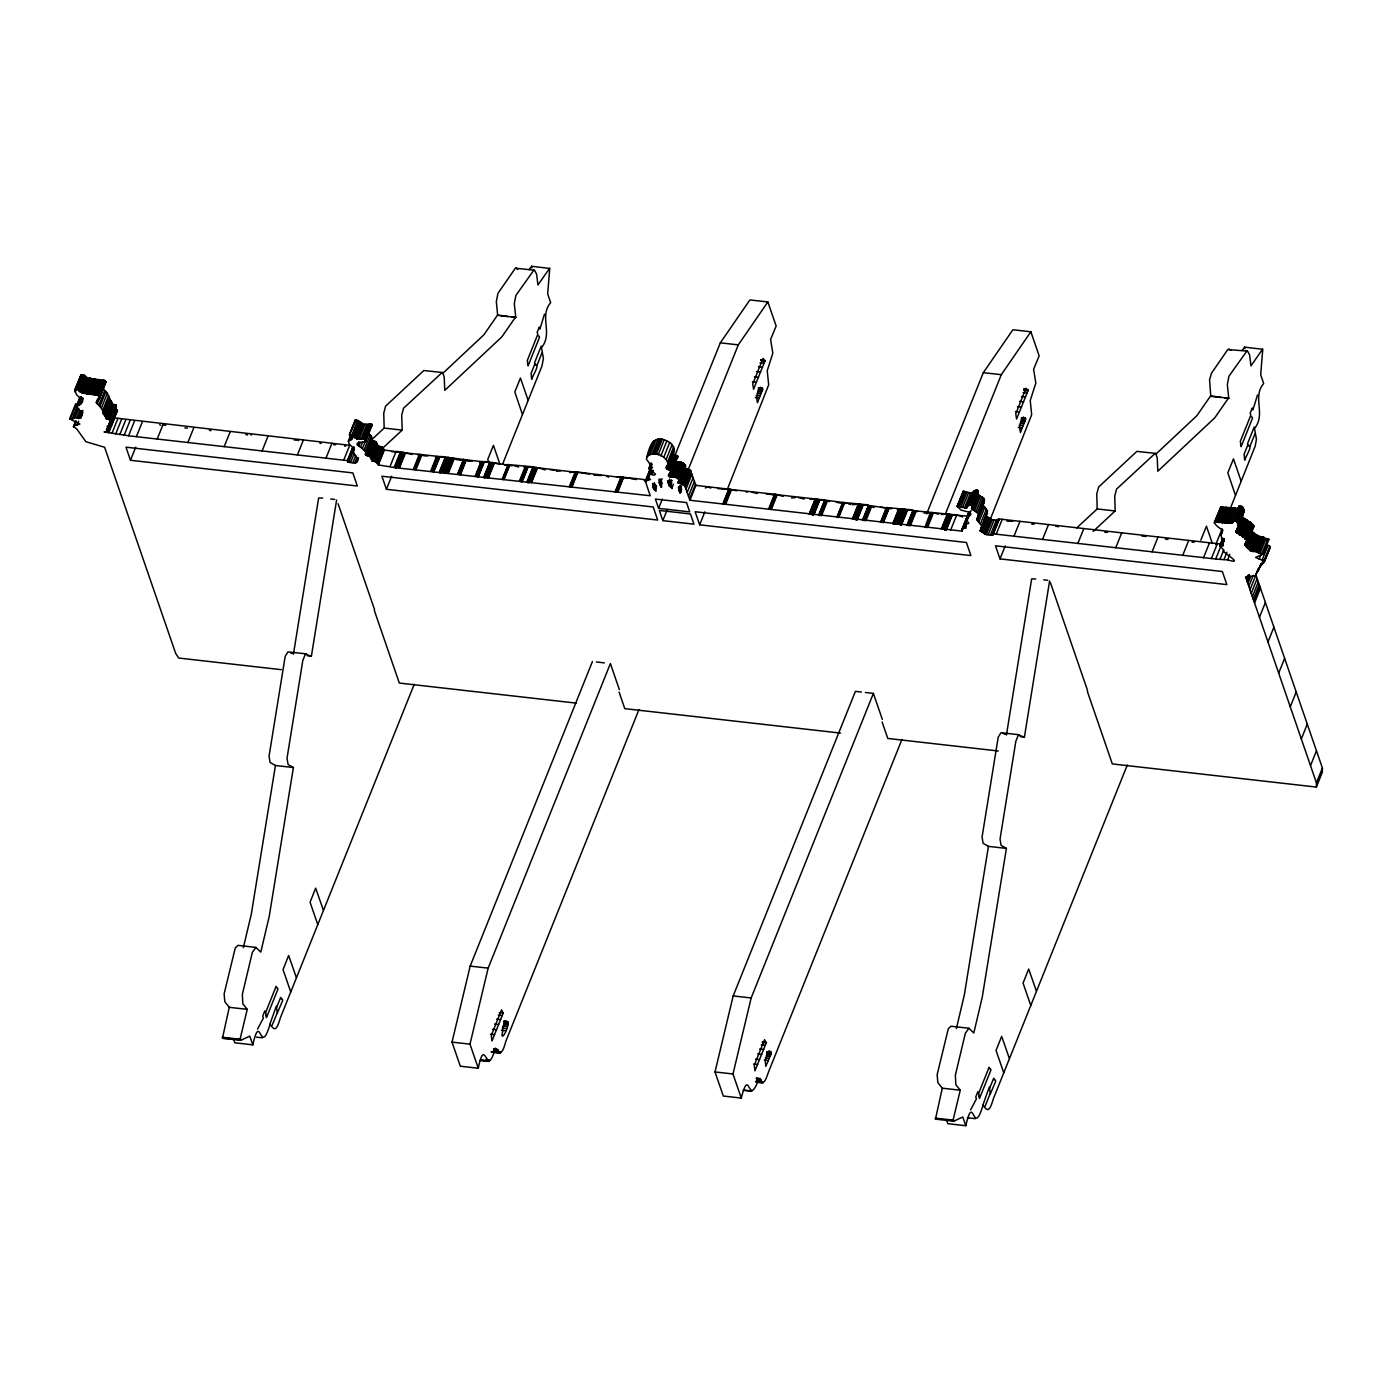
<?xml version="1.0" encoding="UTF-8"?>
<svg xmlns="http://www.w3.org/2000/svg" width="1392" height="1392" viewBox="0 0 1392 1392"><rect width="100%" height="100%" fill="white"/><g stroke="black" fill="none" stroke-linecap="round" stroke-linejoin="round"><path stroke-width="1.5" d="M762.52 389.395L762.259 387.776L760.85 388.472L760.415 387.202L756.448 397.138L757.439 402.723L762.52 389.395L758.536 388.942M1025.521 419.218L1025.26 417.6L1023.851 418.296L1023.416 417.026L1019.449 426.979L1020.44 432.547L1025.521 419.218L1021.537 418.766M1087.309 691.267L1112.33 763.93L1316.38 787.072L1316.432 782.896L1245.562 576.81L1255.253 575.992L1261.256 563.76M1249.964 589.86L1255.932 575L1322.4 768.036L1322.348 772.195L1316.38 787.072M1250.695 530.456C1255.775 536.059 1262.283 537.068 1268.965 539.33L1262.996 554.19C1258.681 552.276 1240.081 549.04 1247.458 542.428L1247.58 539.939L1245.318 539.435L1251.286 523.81L1250.451 522.087L1248.311 522.104L1246.988 520.034L1242.29 517.702L1244.152 510.342L1241.977 506.462L1239.054 506.096L1232.39 523.114C1224.595 524.227 1203.645 516.884 1222.385 530.126L1221.01 535.189L1223.255 545.803L1219.67 545.542L1223.725 550.136L1219.949 559.358L1215.721 559.01L992.496 533.762L993.035 535.311L985.519 534.458L980.177 530.822L987.502 510.916L982.804 504.913L984.37 498.98L978.106 494.491L977.95 490.732L976.575 490.001L973.756 491.289L972.73 493.342L963.125 491.428L957.157 506.288L961.054 510.081L969.598 512.36L971.007 514.344L966.257 519.251L968.797 523.375L965.282 524.227L966.048 528.16L962.359 528.403L962.185 531.118L689.927 500.25L684.742 485.564L678.043 482.746L679.592 478.674M678.008 482.606C684.794 473.715 659.738 480.466 671.675 471.575C670.944 469.539 662.227 468.895 668.056 465.102C677.539 451.252 676.216 442.813 661.009 438.793C650.569 438.358 648.463 451.165 646.375 459.064L652.535 467.712L648.846 468.565L655.493 474.167L654.257 475.159L648.533 474.15L647.315 477.178L650.499 479.492L645.331 481.11L650.221 495.743L395.485 467.712L378.311 464.911L376.188 461.918L372.029 460.804L370.046 456.715L365.626 454.975L365.87 452.278C359.797 444.483 349.566 443.63 365.644 441.56L371.942 424.386L362.912 424.177L355.465 419.636L349.496 434.513L351.95 439.002L348.348 441.107L349.27 444.048L354.351 449.181L353.203 452.574C359.119 460.213 360.685 464.719 347.965 462.144L347.443 460.613L352.663 447.598M80.249 417.896C82.111 420.506 78.491 411.597 83.033 410.553M674.894 461.465C678.13 461.465 688.1 463.136 684.238 467.26M233.63 1039.319L234.83 1042.799L252.787 1044.853L249.794 1036.118L240.764 1040.363L222.442 1038.275L229.262 1007.321L224.843 1001.77L224.129 993.818L235.283 947.917L237.98 945.359L255.937 947.395L260.774 952.128L269.23 916.423L293.399 767.531L288.057 764.486L287.03 758.205L302.847 660.33L305.353 654.188L311.39 656.224L336.603 500.059M240.764 1040.363L240.294 1038.241L247.237 1009.357L242.817 1003.806L242.347 994.323L252.352 952.319L255.937 947.395M946.63 1120.177L947.83 1123.675L965.804 1125.71L962.794 1116.993L953.764 1121.221L935.459 1119.133L942.28 1088.179L937.86 1082.628L937.147 1074.676L948.3 1028.775L950.98 1026.217L968.954 1028.253L973.791 1033.003L982.23 997.298L1006.416 848.407L1001.057 845.344L1000.048 839.08L1015.847 741.205L1018.352 735.063L1024.408 737.081L1049.603 580.916M953.764 1121.221L953.311 1119.098L960.254 1090.214L955.834 1084.681L955.364 1075.181L965.369 1033.177L968.954 1028.253M531.953 267.995L531.605 266.29L529.099 269.648M987.502 510.916L980.177 530.822M1244.97 348.853L1244.622 347.147L1242.116 350.523M1245.318 539.435C1243.804 535.154 1239.037 535.346 1235.992 531.866L1244.152 510.342M652.517 442.204L647.123 457.202M349.444 435L355.465 419.636M1232.39 523.114L1239.054 506.096M347.443 460.613L128.569 435.783L104.069 431.92L108.037 431.12L106.349 429.432L107.81 428.458L107.149 426.178L111.569 425.152L109.15 423.725L116.406 406.29L116.215 404.863L112.526 404.289L107.341 393.344L102.225 387.55M81.815 399.521L79.588 405.089L79.205 403.506L81.223 403.645L82.807 401.087L76.473 394.545L74.785 390.195L81.188 374.831L84.077 375.109L87.766 378.137L104.922 380.712L105.862 381.721L99.476 398.547L96.257 402.41L101.372 408.204L106.558 419.149L110.264 419.723L110.003 422.837M103.965 385.01L105.862 381.721M668.056 465.102C668.021 456.211 653.074 449.616 646.567 457.081M306.518 653.892L287.953 651.891L285.203 656.293L269.056 756.169L270.083 762.451L275.442 765.496L251.256 914.387L243.339 947.726M293.434 654.188L318.629 498.023L322.7 498.058M1006.433 735.046L1031.646 578.881L1035.718 578.933M1019.518 734.75L1000.97 732.749L998.221 737.151L982.073 837.044L983.1 843.308L988.442 846.371L964.273 995.263L956.356 1028.601M368.41 433.573L371.386 436.235L371.594 440.116L375.997 441.856L377.998 445.927L372.029 460.804M705.379 488.018L707.432 487.061L711.034 487.983M981.534 525.793L976.853 519.773L978.402 513.839L971.599 508.567L977.95 490.732M638.963 709.572L505.87 1041.216C501.833 1056.284 500.163 1052.474 495.291 1048.124C486.33 1081.149 485.39 1033.316 478.274 1068.256L460.317 1066.202L452.017 1042.121L470.183 966.1L592.418 661.531M478.274 1068.256L469.991 1044.157L488.157 968.136L610.392 663.566L619.336 689.562M901.964 739.396L768.871 1071.04C765.2 1081.132 764.121 1085.847 758.901 1078.73C747.626 1109.981 750.062 1064.167 741.275 1098.079L723.318 1096.043L715.018 1071.944L733.184 995.924L855.419 691.354L861.404 692.033M741.275 1098.079L732.992 1073.98L751.158 997.96L873.393 693.39L865.406 692.485M1232.947 521.6C1237.592 518.537 1240.028 528.02 1236.061 530.891M1221.01 535.189L1222.872 529.987M764.904 361.05L763.025 358.388L752.741 384.018L753.594 389.203L764.904 361.05L760.902 360.598M1027.905 390.874L1026.026 388.229L1015.742 413.842L1016.595 419.027L1027.905 390.874L1023.903 390.421M78.317 403.958L75.568 403.976L69.6 418.853C73.793 419.427 74.176 416.051 78.822 418.505L81.467 416.417L81.536 414.259C85.382 412.711 73.915 407.821 77.169 405.316L77.691 404.289L79.588 405.089M541.749 347.269C553.146 333.088 538.861 316.436 550.675 302.638L547.665 293.921L549.736 268.447L531.605 266.29M1254.766 428.127C1266.111 413.946 1251.913 397.294 1263.675 383.513L1260.682 374.779L1262.753 349.305L1244.622 347.147M1258.264 571.19L1260.943 563.83M479.718 462.753L481.006 461.587L484.868 461.692A5.203 2.941 21.9 0 1 485.843 461.587A5.324 3.01 21.9 0 1 487.983 461.848L500.389 464.162M507.61 1021.763C504.252 1020.562 502.303 1027.54 502.582 1031.959C498.962 1046.801 515.579 1017.308 503.608 1021.31M771.133 1053.744L765.809 1066.359L765.148 1060.513L769.063 1050.751L770.872 1051.847L771.133 1053.744L767.079 1053.466M980.734 529.569L987.363 512.952M252.787 1044.853C260.93 1009.687 259.73 1058.459 270.013 1024.338C274.85 1031.141 276.573 1030.724 280.384 1017.813L414.277 684.168M503.225 1013.063L501.555 1009.879L491.272 1035.491L491.968 1040.99L503.225 1013.063L499.223 1012.61M766.226 1042.886L764.556 1039.702L754.273 1065.315L754.969 1070.813L766.226 1042.886L762.224 1042.434M965.804 1125.71C973.895 1090.475 972.764 1139.387 983.03 1105.196C987.85 1112.017 989.59 1111.582 993.383 1098.671L1127.294 765.026M74.785 390.195L81.188 374.831M74.837 391.048L80.753 375.335M75.133 392.161L82.267 374.674M75.22 389.69L77.308 389.603L83.276 374.744M99.893 396.581C93.769 392.492 83.52 396.024 78.109 389.969L84.077 375.109M78.735 390.7L84.703 375.84M79.448 391.622L85.417 376.745M80.423 392.474L86.391 377.615M70.54 418.696L76.508 403.819M76.055 407.073L79.918 397.346M81.797 393.014L87.766 378.137M76.195 407.682L80.249 397.138M76.943 406.621L80.684 396.842M72.349 418.835L77.569 405.82M78.161 404.272L81.136 396.842M76.734 408.569L79.831 400.652M73.324 417.826L77.047 408.535M78.544 404.446L81.519 397.016M83.207 393.014L89.175 378.154M73.724 417.461L77.447 408.169M79.013 404.028L81.763 397.607M73.567 418.818L77.273 409.091M79.153 404.811L81.432 399.017M80.023 403.106L81.519 399.382M84.146 392.822L90.097 377.963M84.425 392.875L90.393 377.998M80.579 403.28L82.754 398.373M75.098 417.513L78.839 408.221M80.962 403.471L83.033 398.199M81.223 403.645L82.633 399.556M85.382 393.327L91.35 378.467M76.769 417.878L79.762 410.431M281.341 669.674L178.75 658.051L175.723 653.527L104.609 447.267L85.904 441.716L76.682 428.858L73.428 426.631L75.864 420.628M86.635 393.832L92.603 378.972M73.428 426.631L76.16 421.619M74.089 427.153L75.568 423.446M87.626 393.988L93.595 379.129M78.109 418.366L81.084 410.918M88.618 393.953L94.586 379.094M78.822 418.505L81.797 411.058M80.144 416.66L82.372 411.092M89.314 393.884L95.474 379.042M74.681 425.343L77.152 424.925L78.648 421.219M80.962 416.452L82.459 412.745M81.467 416.417L82.807 412.38M90.149 394.232L96.118 379.355M91.019 394.545L96.988 379.685M91.75 394.58L97.701 379.72M92.446 394.493L98.414 379.616M92.951 394.388L98.919 379.529M93.125 394.423L99.093 379.564M93.769 394.771L99.737 379.912M94.76 395.137L100.729 380.277M95.77 395.206L101.738 380.329M96.814 395.032L102.782 380.155M97.684 394.876L103.652 380.016M98.223 395.015L104.191 380.155M96.257 402.41L97.753 398.686M98.954 395.572L104.922 380.712M97.997 399.887L103.217 386.872M99.632 396.181L105.601 381.321M97.231 403.958L105.74 382.661M98.78 405.455L104.748 390.578M99.911 406.516L105.879 391.657M101.372 408.204L107.341 393.344M102.695 410.466L108.663 395.606M103.043 412.432L109.011 397.555M103.182 413.424L109.15 398.564M103.339 414.137L109.307 399.26M103.408 414.311L109.376 399.434M103.739 414.555L109.707 399.678M104.226 415.007L110.177 400.13M104.574 415.564L110.525 400.705M104.731 415.895L110.681 401.018L104.8 416.017M105.166 416.278L111.134 401.401M105.67 416.73L111.638 401.853M106.001 417.235L111.952 402.358M106.244 417.965L112.213 403.106M106.453 418.731L112.421 403.854M106.558 419.149L112.526 404.289M107.027 419.34L112.996 404.463M107.776 419.41L113.744 404.55M108.454 419.41L114.422 404.55M109.289 419.514L115.24 404.654M110.02 419.653L115.988 404.794M110.264 419.723L116.215 404.863M106.923 429.31L108.419 425.604M109.15 423.725L116.319 405.385M107.236 429.154L108.715 425.447M109.342 423.881L116.406 406.29M106.262 432.32L109.237 424.438M107.236 430.267L109.463 424.682M109.759 424.142L116.284 407.177M107.602 431.172L109.968 425.117M110.316 424.386L115.727 409.283M107.967 431.189L110.194 425.36M111.691 421.898L115.379 412.345M110.49 425.378L116.284 409.526M110.925 425.447L117.537 410.292L111.412 425.273M111.203 425.343L116.893 409.84M108.767 432.773L114.718 417.913L349.67 445.318L343.702 460.178M111.969 433.33L117.92 418.453M115.71 433.939L121.678 419.079M119.834 434.582L125.802 419.723M124.166 435.209L130.135 420.349M128.569 435.783L134.537 420.906M136.399 436.67L142.367 421.811M130.465 460.265L125.976 447.18L352.837 472.915L357.326 485.999L130.465 460.265L135.703 447.267M157.226 439.037L163.177 424.16M187.868 442.517L193.836 427.64M224.199 446.623L230.167 431.764M262.096 450.921L268.064 436.061M297.401 454.923L303.369 440.063M325.972 458.177L331.94 443.3M349.496 434.513L356.369 419.671M348.348 441.107L350.575 435.539M349.166 440.551L351.497 434.913M365.644 441.56C366.218 435.731 354.421 441.856 351.811 435.035L357.779 420.175M350.575 440.168L352.054 436.444M351.48 439.646L352.959 435.94M353.168 435.766L359.136 420.906M354.368 436.583L360.337 421.724M355.343 437.349L361.311 422.489M356.004 437.906L361.972 423.046M356.387 438.289L362.355 423.429M347.548 460.909L352.768 447.893M347.722 461.431L352.855 448.137M356.839 438.845L362.633 423.742M347.896 461.918L353.777 446.832M356.944 439.037L362.912 424.177M347.965 462.144L353.933 447.284M357.553 439.072L363.521 424.212M348.748 462.231L353.968 449.233M359.049 439.141L365.017 424.264M350.61 462.44L354.351 453.148M357.466 445.405L358.945 441.682M360.876 439.176L366.844 424.316M358.771 446.223L360.25 442.499M352.837 462.701L355.813 455.271M362.477 439.176L368.445 424.299M363.347 439.037L369.315 424.177M360.528 447.25L362.773 441.664M363.782 438.898L369.75 424.038M354.699 462.91L356.944 457.342M364.391 438.863L370.359 423.986M355.482 462.997L356.978 459.29M365.052 438.915L371.02 424.038M355.691 462.753L357.187 459.047M356.23 462.179L357.727 458.473M364.46 442.43L371.577 424.177M357.013 461.518L358.51 457.794M365.974 439.246L371.942 424.386M362.442 448.433L372.134 424.873M364.182 449.738L370.133 434.861M365.417 451.095L371.386 436.235M365.209 454.384L371.838 437.419M365.626 454.975L371.594 440.116M366.531 455.48L372.499 440.62M367.505 455.776L373.474 440.916M368.462 456.002L374.431 441.142M369.35 456.28L375.301 441.403M370.046 456.715L375.997 441.856M370.603 457.498L376.571 442.621M371.125 458.49L377.093 443.63M371.56 459.534L377.528 444.657M371.873 460.369L377.841 445.51M372.43 460.978L378.398 446.101L382.156 447.058L384.279 450.034L378.311 464.911M373.334 461.187L379.303 446.327M374.431 461.431L380.399 446.571M375.475 461.674L381.443 446.815M376.188 461.918L382.156 447.058M376.693 462.388L382.661 447.528M377.249 463.153L383.218 448.276M377.771 463.971L383.74 449.111M378.172 464.632L384.14 449.773M390.038 466.477L396.007 451.617A5.203 2.941 21.9 0 1 396.981 451.495A5.324 3.01 21.9 0 1 399.121 451.774L412.171 454.453M394.336 467.068L400.304 452.191L403.071 452.504L397.12 467.381M394.789 467.277L400.757 452.417M386.419 489.288L381.913 476.221L653.179 506.984L657.685 520.051L386.419 489.288L391.639 476.29M395.119 467.486L401.087 452.609M395.485 467.712L401.453 452.852M395.624 467.695L401.801 452.783M396.094 467.59L402.062 452.713M396.424 467.521L402.392 452.644M396.772 467.434L402.74 452.574M397.433 467.329L403.402 452.452M397.729 467.294L403.697 452.435M398.042 467.312L403.993 452.452M404.324 452.504L398.356 467.381L404.672 452.609M399.104 467.59L405.072 452.731M399.539 467.729L405.507 452.87L440.429 456.646A5.203 2.941 21.9 0 1 441.421 456.541A5.324 3.01 21.9 0 1 443.543 456.82L463.501 459.499L457.533 474.359M413.302 469.313L419.27 454.436L417.478 454.697M414.19 469.365L420.158 454.505M414.746 469.4L420.715 454.54M415.007 469.469L420.958 454.61M415.964 469.713L421.933 454.836L423.325 455.706M430.598 471.401L436.566 456.541L435.435 457.307M431.242 471.383L437.21 456.506M431.92 471.436L437.888 456.559M432.581 471.523L438.55 456.663M433.138 471.644L439.106 456.767M433.556 471.731L439.524 456.872M433.765 471.766L439.872 456.837L446.815 457.69L440.864 472.549M439.211 472.323L445.179 457.463M439.559 472.514L445.527 457.655M439.924 472.758L446.032 457.881M440.255 472.688L446.223 457.829M440.533 472.619L446.501 457.759M441.194 472.48L447.163 457.62M441.542 472.41L447.511 457.55M441.873 472.358L447.841 457.498M442.169 472.34L448.137 457.481M442.465 472.358L448.433 457.498M442.795 472.41L448.763 457.55M443.143 472.514L449.111 457.637M443.543 472.636L449.494 457.759M443.804 472.723L449.773 457.864M443.978 472.775L449.947 457.916M444.483 472.949L450.451 458.09M445.04 473.141L451.008 458.281M445.562 473.28L451.53 458.403M445.962 473.315L451.93 458.455M446.31 473.297L452.278 458.438M446.658 473.28L452.626 458.403M447.076 473.263L453.026 458.386M447.598 473.297L453.566 458.438M448.294 473.419L454.262 458.56L457.133 459.899M457.742 474.341L463.693 459.482L481.006 461.587L475.037 476.447M459.186 474.446L465.154 459.586M460.056 474.655L466.024 459.795M460.404 474.742L466.372 459.882L468.147 461.291L472.375 460.978M475.681 476.412L481.649 461.552M476.36 476.464L482.328 461.605M477.004 476.569L482.972 461.709M477.578 476.673L483.546 461.813M477.978 476.777L483.946 461.9M478.343 476.743L484.294 461.866L491.254 462.736L485.286 477.595M257.555 1029.071L263.401 1018.039L262.74 1016.125L264.828 1010.923L265.437 1012.663M544.463 314.192L539.922 329.051L539.261 327.12L537.173 332.34L537.782 334.08M483.65 477.352L489.619 462.492M483.998 477.56L489.967 462.683M484.346 477.804L490.454 462.91M484.694 477.734L490.941 462.805M485.634 477.526L491.602 462.649M485.982 477.456L491.95 462.596M486.295 477.404L492.263 462.544M486.591 477.386L492.559 462.509M486.904 477.404L492.872 462.527M487.217 477.456L493.186 462.596M487.583 477.543L493.551 462.683M493.934 462.805L487.966 477.665L494.125 462.857M488.418 477.821L494.369 462.944L512.186 465.781M276.66 1007.286L280.662 997.438L281.167 998.847A10.805 3.915 -83.5 0 1 281.619 998.534L282.593 999.7A6.247 2.262 -83.5 0 1 282.646 1000.517L277.321 1013.132L276.329 1006.138L270.013 1023.868M534.928 363.799L531.013 373.561L531.448 375.214A10.805 3.915 -83.5 0 0 531.292 376.414L531.657 379.111A6.247 2.262 -83.5 0 0 531.953 379.32C531.761 376.64 540.496 364.391 535.363 365.069L534.528 362.79L541.21 346.138L543.419 358.353L542.01 365.852L502.738 463.78M272.101 1025.382L277.165 1013.115M537.086 365.122L541.975 352.924M502.164 479.387L508.132 464.528L504.67 464.98M502.529 479.405L508.498 464.545M503.608 479.492L509.576 464.615M504.026 479.579L509.977 464.719L529.482 466.529A5.324 3.01 21.9 0 1 531.605 466.807L539.591 468.391M519.303 481.371L525.271 466.494L523.74 466.929M519.982 481.423L525.95 466.546M520.643 481.51L526.611 466.651M521.2 481.632L527.168 466.755M521.6 481.719L527.568 466.859M521.826 481.754L527.933 466.825M522.191 481.597L528.16 466.738L535.572 467.538L529.604 482.398M526.837 482.084L532.805 467.225M527.272 482.311L533.24 467.434M527.62 482.502L533.588 467.642M527.968 482.746L534.284 467.816M528.316 482.676L534.563 467.747M528.908 482.537L534.876 467.677M529.256 482.467L535.224 467.608M529.934 482.345L535.885 467.486M530.23 482.328L536.181 467.468M530.526 482.345L536.494 467.486M530.857 482.398L536.807 467.538M531.205 482.485L537.173 467.625M531.587 482.606L537.556 467.747L579.594 472.706M569.328 486.695L575.296 471.818L569.85 472.549M569.867 486.643L576.097 471.784M570.511 486.661L576.479 471.801M571.259 486.765L577.228 471.888M571.503 486.817L577.471 471.94M572.008 486.922L577.958 472.062L625.652 478.082M615.038 491.881L621.006 477.004L617.335 476.951M615.577 491.828L621.545 476.969M616.221 491.846L622.189 476.986M616.987 491.95L622.937 477.073M617.422 492.037L623.39 477.178M617.717 492.107L623.686 477.247L646.027 479.735M647.941 455.671L653.909 440.794M649.96 454.732L655.928 439.855M652.03 454.157L657.998 439.298M653.596 453.862L659.564 438.985M654.24 453.705L660.208 438.845M654.571 453.601L660.539 438.724M648.846 468.565L651.056 462.77M654.832 453.531L660.678 438.567M649.177 468.773L650.725 464.336M655.04 453.653L661.009 438.793M649.577 467.956L651.073 464.249M655.458 453.844L661.426 438.985M649.42 469.052L651.56 464.145M645.331 481.11L652.135 464.058M656.276 454.157L662.244 439.298M645.401 481.719L650.882 467.782M645.54 482.137L650.76 469.139M646.793 479.909L650.586 470.148M648.08 477.943L651.056 470.513M647.889 479.753L649.368 476.029M650.012 473.976L651.508 470.252M658.19 454.853L664.141 439.994M650.951 474.063L652.448 470.357M651.908 474.254L653.405 470.548M660.835 455.967L666.803 441.09M663.688 457.446L669.656 442.586M652.9 486.695L654.327 482.833M653.005 487.043L654.501 483.32M653.179 487.513L654.658 483.79M653.353 488.035L654.849 484.312M653.527 488.557L655.023 484.851M653.683 489.01L655.18 485.303M653.84 489.462C649.49 470.914 658.607 503.608 655.301 485.617M666.194 459.308L672.162 444.431M654.814 489.775L656.05 485.947M655.093 489.897L656.589 486.191M659.269 482.902C657.598 469.156 665.411 497.605 659.269 482.902L660.765 479.179M667.812 461.483L673.78 446.623M659.773 484.294L662 478.726M666.281 467.834L672.632 451.774C669.9 456.002 682.602 454.453 675.955 459.604M666.507 468.478L674.25 448.746M666.681 469.017L672.649 454.157M660.26 485.686L661.757 481.963M666.82 469.33L673.015 454.505M667.307 469.417L673.276 454.558M660.695 486.869L662.174 483.163M667.69 469.504L673.658 454.627M668.317 469.643L674.285 454.784M669.1 469.87L720.325 342.832L749.888 299.924L767.862 301.96L776.162 326.041L770.594 339.474L772.821 353.255L767.236 370.672L768.68 384.871L727.424 489.166M669.917 470.113L675.886 455.254M670.648 470.357L676.616 455.48M668.578 476.099L670.822 470.531M668.926 476.325L677.138 455.671M669.987 474.481L677.399 455.793M669.326 476.516L677.626 455.95M669.622 476.638L677.8 456.089M670.057 476.83L676.025 461.97M668.177 482.763L669.674 479.039M670.579 477.004L676.547 462.144M658.607 508.358L655.406 499.049L686.534 502.582L689.736 511.891L658.607 508.358L662.331 499.067M668.508 483.703L670.004 479.979M671.083 477.056L677.051 462.196M671.518 476.934L677.486 462.074M668.821 484.59L670.3 480.866M671.988 476.725L677.956 461.848M669.065 485.321L670.561 481.597M669.221 485.773L667.516 480.797L669.97 481.528L672.249 488.609L669.221 485.773L671.466 480.188M672.719 476.621L678.687 461.761M669.378 485.947L671.623 480.379M669.604 486.104L671.849 480.518M669.917 486.313L671.414 482.589M673.606 476.638L679.574 461.761M670.265 486.556L671.762 482.833M674.563 476.76L680.531 461.9M675.503 476.986L681.471 462.127M671.884 488L673.363 484.277M676.303 477.299L682.271 462.44M676.895 477.7L682.863 462.823M677.347 478.135L683.315 463.275M677.747 478.604L683.716 463.745M678.148 479.074L684.116 464.215M678.635 479.544L684.603 464.684M681.071 474.95L683.315 469.382M662.836 520.643L659.321 510.429L690.449 513.961L693.964 524.175L662.836 520.643L667.307 509.489M678.043 482.746L685.16 465.119M678.391 482.815L683.611 469.8M679.018 481.684L685.543 465.572M679.018 482.954L685.734 465.989M679.905 483.181L685.873 468.304L690.206 470.183L695.896 485.373L689.927 500.25M678.722 489.375C678.461 487.444 677.904 485.704 680.131 488C683.855 496.544 675.938 491.115 680.218 485.651M681.001 483.494L686.969 468.634M678.844 489.793L680.253 485.808M679 490.228L680.497 486.521M679.192 490.819L680.688 487.096M679.418 491.446L681.645 485.878M682.306 483.946L688.274 469.069M688.1 469.922L738.299 344.868L767.862 301.96M679.627 492.055L681.123 488.348M679.801 492.577L681.297 488.853M679.922 492.907L681.419 489.201M683.455 484.486L689.423 469.609M680.131 492.925L681.628 489.218M684.238 485.042L690.206 470.183M684.742 485.564L690.693 470.705M685.003 485.982L690.971 471.122M685.108 486.226L691.076 471.349M685.247 486.643L691.215 471.784M686.03 488.923L691.998 474.063M687.23 492.403L693.199 477.543M688.518 496.109L694.469 481.249M689.527 499.049L695.495 484.19M699.654 524.819L695.147 511.734L966.396 542.497L970.903 555.582L699.654 524.819L704.874 511.804M722.831 504.026L728.799 489.166L736.82 490.784M723.109 504.026L729.06 489.166M723.509 504.026L729.478 489.166M724.258 504.113L730.226 489.236M724.954 504.235L730.922 489.375M725.563 504.409L731.531 489.549L775.936 494.421L783.122 496.352M768.558 509.211L774.509 494.351L772.978 494.786M769.01 509.211L774.979 494.351M769.219 509.211L775.187 494.351M769.967 509.281L775.936 494.421M770.385 509.368L776.353 494.508M770.663 509.42L776.632 494.56M771.272 509.594L777.241 494.734L820.88 499.606A5.324 3.01 21.9 0 1 822.985 499.815L842.769 502.46L836.801 517.319M809.152 514.1L815.12 499.223L809.761 499.015M809.483 514.048L815.451 499.189M809.796 514.031L815.764 499.171M810.109 514.048L816.077 499.189M810.422 514.1L816.391 499.241M810.77 514.205L816.739 499.328M811.153 514.327L817.121 499.467L824.551 500.354L818.583 515.214M811.571 514.483L817.539 499.624M811.988 514.64L817.957 499.78M812.389 514.796L818.357 499.937M812.737 514.936L818.705 500.076M812.998 515.04L818.966 500.163M813.154 515.092L819.331 500.041M813.607 514.779L819.557 499.919M813.92 514.64L819.888 499.78M818.896 515.353L824.864 500.494M819.088 515.458L825.056 500.598M819.314 515.475L825.282 500.615M819.679 515.475L825.647 500.615M820.219 515.492L826.169 500.615M820.845 515.545L826.813 500.668M821.558 515.649L827.509 500.772L829.493 501.607M837.166 517.319L843.134 502.442L864.502 504.548A5.324 3.01 21.9 0 1 866.607 504.757A5.203 2.941 21.9 0 1 867.755 505.122L874.089 507.488M838.28 517.493L844.248 502.616M838.663 517.546L844.613 502.686L846.719 503.365M852.409 519.094L858.377 504.235L852.026 504.687M852.617 519.059L858.586 504.2L852.774 519.042M853.105 519.007L859.073 504.13M853.435 518.99L859.403 504.113M853.731 519.007L859.699 504.13M854.062 519.059L860.012 504.182M854.392 519.146L860.36 504.287M854.775 519.286L860.743 504.409M855.193 519.425L861.161 504.565M855.628 519.599L861.578 504.722L868.486 505.435L862.518 520.312M856.01 519.738L861.979 504.878M856.358 519.877L862.327 505.018M856.619 519.982L862.588 505.122M856.776 520.034L862.953 505M857.228 519.721L863.197 504.861M862.709 520.399L868.678 505.54M862.936 520.434L868.904 505.557M863.301 520.417L869.269 505.557M863.84 520.434L869.809 505.574M864.484 520.486L870.435 505.627M865.18 520.591L871.148 505.731M865.894 520.782L871.844 505.905L891.767 508.724M880.492 522.383L886.46 507.523L884.599 508.08M880.805 522.383L886.774 507.506M881.588 522.348L887.557 507.488M883.085 522.592L889.053 507.715M883.311 522.644L889.279 507.784L908.924 509.594A5.324 3.01 21.9 0 1 911.047 509.803A5.203 2.941 21.9 0 1 912.178 510.151L917.537 511.595M892.637 523.81L898.606 508.95L897.179 509.159M893.299 523.844L899.267 508.985M893.838 523.931L899.806 509.054M894.29 524.036L900.259 509.176M894.691 524.158L900.659 509.281M895.073 524.245L901.042 509.385M895.474 524.297L901.442 509.437M895.943 524.279L901.912 509.402M896.413 524.21L902.381 509.333M896.831 524.14L902.799 509.263M896.987 524.123L903.182 509.211M897.544 524.036L903.512 509.176M897.857 524.018L903.826 509.159M898.171 524.036L904.139 509.176M898.484 524.088L904.452 509.228M898.832 524.192L904.783 509.315M899.215 524.314L905.183 509.455M899.632 524.471L905.6 509.611M900.05 524.627L906.018 509.768L912.926 510.481L906.958 525.341M900.45 524.784L906.418 509.924M900.798 524.923L906.766 510.064M901.059 525.028L907.184 510.203M901.424 524.906L907.619 509.907M907.149 525.445L913.117 510.586M907.358 525.463L913.326 510.603M907.741 525.463L913.709 510.603M908.263 525.48L914.231 510.603M908.906 525.532L914.875 510.655M909.602 525.637L915.571 510.76M910.316 525.811L916.284 510.951L953.363 514.64A5.324 3.01 21.9 0 1 955.469 514.849A5.203 2.941 21.9 0 1 956.617 515.197L960.724 515.98M926.654 513.857L983.326 372.656L1012.889 329.747L1030.863 331.783L1039.163 355.865L1033.595 369.298L1035.822 383.078L1030.237 400.496L1031.681 414.694L990.425 518.99M924.932 527.429L930.274 512.813M925.802 527.394L931.77 512.534M926.028 527.394L931.996 512.517M926.602 527.481L932.57 512.621M927.524 527.62L933.493 512.761L938.417 514.222M945.446 513.874L1001.3 374.692L1030.863 331.783M941.27 529.169L947.239 514.309L941.166 514.448M941.636 529.117L947.604 514.257M941.984 529.082L948.126 514.205M942.297 529.064L948.265 514.205M942.61 529.082L948.578 514.222M942.923 529.134L948.892 514.274M943.254 529.221L949.222 514.361M943.637 529.36L949.605 514.501L968.153 516.258M944.054 529.517L950.023 514.64M944.489 529.673L950.458 514.814M944.89 529.83L950.858 514.953M945.238 529.952L951.188 515.092M945.481 530.056L951.449 515.197M945.655 530.108L951.832 515.075M946.09 529.813L952.058 514.936M946.421 529.673L952.389 514.814M957.313 506.792L963.351 491.289M957.157 506.288L963.873 491.272M957.905 506.149L964.552 491.376M958.583 506.236L965.23 491.567M959.262 506.427L965.804 491.828M950.649 530.056L956.617 515.197M959.854 506.688L960.88 507.036L966.831 492.159M960.88 507.036L962.62 507.436L968.588 492.559M962.62 507.436L964.569 507.802L970.52 492.942M964.569 507.802L966.118 508.08L972.086 493.22M966.118 508.08L973.252 491.881M966.761 508.202L973.756 491.289M967.788 506.149L974.47 490.697M968.519 505.557L975.409 490.228M969.458 505.087L970.607 504.878L976.575 490.001M962.15 528.786L968.327 513.544L969.859 513.422M971.981 505.592L977.532 490.193M962.081 529.482L969.232 511.804M962.116 530.248L969.789 511.49M962.168 530.857L968.327 513.544M971.564 507.871L977.984 491.48M965.282 524.227L969.598 512.987M971.599 508.567L977.567 493.69M963.89 528.281L971.007 510.655M972.521 507.454L974 503.73M972.155 509.35L978.106 494.491M964.917 528.281L966.413 524.558M973.13 510.151L979.098 495.291M974.47 510.916L980.438 496.057M976.105 511.577L982.073 496.7M977.549 512.465L983.518 497.605M978.402 513.839L984.37 498.98M978.994 513.387L982.735 504.095M977.462 518.12L983.431 503.243M976.853 519.773L984.614 500.563M978.332 516.937L984.301 502.077M977.584 520.747L983.552 505.87M978.854 522L984.823 507.14M980.525 523.723L986.493 508.863M980.403 531.344L986.702 514.709M981.464 531.709L987.433 516.85L986.371 516.484M982.804 532.492L988.772 517.615L987.433 516.85M984.109 533.397L990.077 518.52L988.772 517.615M985.118 534.145L991.087 519.268L990.077 518.52M985.519 534.458L991.087 519.268M986.302 534.545L992.27 519.668M988.163 534.754L994.132 519.895M990.391 534.998L996.359 520.138M992.6 534.058L998.464 518.903L1221.671 544.133L1215.721 559.01M992.252 535.224L998.656 519.442M992.774 534.58L998.743 519.721M993.697 533.223L998.917 520.208M996.237 534.18L1002.205 519.32M999.995 558.888L995.489 545.803L1222.35 571.52L1226.857 584.605L999.995 558.888L1005.215 545.873M1013.968 536.198L1019.936 521.339M1042.538 539.435L1048.507 524.575M1077.843 543.437L1083.811 528.577M1115.74 547.735L1121.708 532.875M1152.071 551.858L1158.04 536.999M1182.73 555.338L1188.681 540.479M970.555 1109.929L976.418 1098.897L975.757 1096.983L977.845 1091.78L978.437 1093.52M1257.463 395.05L1252.939 409.909L1252.278 407.995L1250.19 413.198L1250.782 414.938M1200.809 540.183L1206.446 526.211L1212.397 543.472M1214.276 522.592L1220.923 506.81L1237.244 508.498L1238.81 507.558M1214.294 522.974L1220.923 506.81M1215.46 521.652L1221.428 506.792M1218.087 516.589L1220.314 511.003M1216.504 522.017L1222.472 507.14M989.677 1088.144L993.662 1078.295L994.166 1079.722A10.805 3.915 -83.5 0 1 994.636 1079.392L995.611 1080.557A6.247 2.262 -83.5 0 1 995.663 1081.375L990.321 1094.008L989.329 1087.013L983.013 1104.743M1247.928 444.657L1244.013 454.418L1244.465 456.089A10.805 3.915 -83.5 0 0 1244.309 457.272L1244.674 459.986A6.247 2.262 -83.5 0 0 1244.97 460.178C1245.092 457.028 1253.392 445.423 1248.38 445.927L1247.545 443.648L1254.227 426.996L1256.437 439.211L1255.219 446.084L1224.595 522.783M1203.541 557.705L1209.509 542.828M1217.756 522.452L1223.725 507.575M1218.818 522.626L1224.769 507.767M985.101 1106.24L990.008 1094.042M1250.103 445.979L1254.992 433.782M1219.618 522.452L1225.586 507.593M1220.071 522.244L1226.021 507.367M1220.227 522.244L1226.195 507.384M1220.836 522.452L1226.804 507.593M1221.654 522.731L1227.622 507.854M1222.42 522.853L1228.388 507.993M1223.133 522.713L1229.101 507.854M1223.585 522.522L1229.762 507.68M1215.738 544.637L1222.106 528.803M1211.371 558.575L1217.339 543.715M1225.691 523.061L1231.659 508.202M1226.648 523.131L1232.616 508.254M1227.64 522.87L1233.608 508.01M1228.353 522.609L1234.304 507.732M1228.631 522.626L1234.6 507.767M1219.67 545.542L1222.855 538.095M1219.931 546.099L1222.924 538.652M1220.575 545.542L1222.802 539.974M1229.762 523.044L1235.731 508.184M1221.393 545.629L1223.62 540.061M1222.472 543.385L1224.334 538.669M1222.489 543.854L1224.403 539.104M1222.124 545.786L1224.368 540.218M1231.276 523.375L1237.244 508.498M1233.712 520.765L1239.68 505.888M1234.739 520.921L1240.707 506.044M1236.009 521.339L1241.977 506.462M1236.862 521.983L1242.83 507.123M1237.401 522.887L1243.369 508.028M1237.888 524.036L1243.856 509.159M1219.949 559.358L1223.951 559.636L1226.944 552.189M1235.992 531.866L1244.117 511.421M1236.322 532.562L1242.29 517.702M1236.792 533.136L1242.76 518.276M1237.14 533.084L1243.108 518.224M1237.61 533.032L1243.578 518.172M1237.94 533.066L1243.909 518.189M1223.951 559.636L1227.57 559.845L1229.797 554.277M1238.375 533.31L1244.344 518.45M1238.845 533.728L1244.796 518.851M1239.158 534.163L1245.127 519.303M1239.35 534.615L1245.318 519.755M1239.524 534.998L1245.666 520.016M1239.959 534.754L1245.927 519.895M1240.446 534.719L1246.414 519.842M1241.02 534.911L1246.988 520.034M1241.612 535.346L1247.58 520.469M1242.203 535.955L1248.154 521.078M1242.343 536.964L1248.38 521.652M1242.621 536.773L1248.589 521.896M1243.004 536.512L1248.972 521.652M1243.3 536.407L1249.268 521.548M1243.804 536.529L1249.772 521.669M1244.483 536.947L1250.451 522.087M1245.109 537.782L1251.077 522.905M1245.318 538.669L1251.286 523.81M1245.788 539.33L1252.661 524.332L1253.896 526.524L1247.458 542.428M1246.31 539.243L1252.278 524.384M1246.693 539.191L1252.661 524.332M1244.657 545.072L1246.153 541.366M1244.726 545.316L1246.205 541.61M1247.128 539.435L1253.096 524.575M1245.335 545.629L1253.548 525.08M1247.858 540.548L1253.827 525.689M1246.797 546.412L1252.765 531.553M1247.945 547.526L1253.914 532.666M1248.363 548.448L1254.331 533.588M1248.415 548.761L1254.383 533.902M1249.007 548.935L1254.975 534.058M1250.033 549.353L1256.002 534.476M1250.99 550.049L1256.959 535.172M1251.895 550.954L1257.863 536.077M1252.783 551.632L1258.751 536.773M1253.444 551.65L1259.412 536.79M1254.54 551.441L1260.508 536.581M1256.089 551.458L1262.057 536.581M1246.397 578.933L1247.893 575.227M1257.55 551.719L1263.518 536.842M1246.658 579.698L1248.154 575.992M1246.832 580.307L1249.059 574.722M1246.936 580.742L1249.181 575.174M1258.229 552.206L1264.197 537.329M1247.006 581.23L1249.233 575.47M1258.385 552.746L1264.354 537.886M1247.18 581.752L1249.407 576.184M1258.681 553.216L1264.632 538.356M1247.806 583.596L1250.782 576.166M1260.004 553.529L1265.972 538.652M1262.996 554.19L1255.601 557.374L1259.186 558.992L1260.682 555.269M1248.781 586.432L1253.252 575.296M1261.865 553.807L1267.834 538.93M1255.253 575.992L1258.229 568.545M1264.441 561.707L1262.161 560.019L1268.129 545.159L1270.409 546.847L1264.441 561.707L1259.447 567.553M1261.413 564.595L1262.909 560.889M1262.509 563.342L1263.988 559.619M1263.901 561.185L1269.869 546.325M1251.199 593.444L1257.167 578.585M1263.344 562.855L1270.409 546.847M1264.11 562.124L1270.078 547.247M1252.348 596.768L1258.316 581.908M1253.252 599.395L1259.221 584.536M1253.774 600.909L1259.743 586.049M1254.523 603.101L1260.491 588.224M1259.429 617.352L1265.398 602.475M1267.938 642.043L1273.889 627.166M1278.656 673.189L1284.625 658.329M1290.245 706.84L1296.213 691.963M1301.311 738.995L1307.279 724.118M1310.498 765.67L1316.467 750.81M1316.432 782.896L1322.4 768.036M1253.896 526.524L1252.087 528.647M1222.454 531.587L1221.376 533.71M372.099 425.726L370.429 427.553M936.729 1118.42L935.807 1119.185M1220.54 507.227L1221.062 509.159M673.397 451.217L674.024 450.242M511.769 317.063L515.753 317.515L497.623 314.992L483.842 334.863L442.656 373.474M515.597 317.045L501.816 336.899L444.779 390.352L444.222 377.145L442.726 372.551L423.847 370.516L385.584 406.186L383.74 413.215L384.175 428.075L371.594 439.75M1224.769 397.921L1228.771 398.373L1210.64 395.867L1196.859 415.721L1155.673 454.331M1228.597 397.903L1214.833 417.757L1157.796 471.227L1157.239 458.003L1155.725 453.409L1136.846 451.391L1098.601 487.061L1096.757 494.09L1097.192 508.933L1076.747 527.916M841.133 503.086L843.134 502.442M222.79 1038.31L231.142 1038.693M1223.725 550.136C1219.496 551.232 1246.64 565.552 1227.57 559.845M381.704 449.094L402.149 430.111L401.714 415.251L403.558 408.221L442.273 372.412M1093.155 531.413L1115.149 510.968L1114.731 496.126L1116.558 489.097L1155.29 453.27M461.257 460.16L463.693 459.482M556.33 471.192L560.437 470.966M791.491 497.971L795.389 497.588M923.975 513.004L929.021 513.109M1267.103 540.183L1268.965 539.33M727.494 489.479L728.799 489.166L695.896 485.373M113.657 405.785L114.022 405.646A10.249 5.777 21.9 0 1 115.014 405.385L115.727 405.316M424.351 455.88L427.953 455.932M549.579 268.325L537.938 285.029L536.633 274.259L534.563 270.222L515.371 268.186L497.936 293.347L496.335 301.594L497.623 314.992M533.936 270.048L515.91 295.382L514.309 303.63L515.753 317.515M1262.579 349.201L1250.956 365.887L1249.651 355.117L1247.58 351.08L1227.779 349.583L1211.458 373.213L1209.561 379.842L1210.796 396.337L1220.784 397.468M1246.954 350.906L1228.927 376.24L1227.326 384.505L1228.771 398.373M400.304 452.191L391.604 451.634M1009.235 521.287L1009.583 521.2A5.203 2.941 21.9 0 1 1011.201 521.113A5.324 3.01 21.9 0 1 1012.697 521.356M162.69 425.256L163.682 425.065A5.324 3.01 21.9 0 1 165.091 425.152A5.203 2.941 21.9 0 1 165.787 425.273M294.373 440.185L295.365 440.011A5.324 3.01 21.9 0 1 296.774 440.081A5.203 2.941 21.9 0 1 298.619 440.568M549.979 469.713L554.434 469.87M458.716 460.039L460.926 460.073M581.247 472.932L589.564 474.046M626.957 478.117L630.071 478.343M1104.83 532.318L1107.51 532.388M1192.074 542.201L1194.371 542.167M333.662 444.727L335.646 444.779M540.34 468.425L545.177 469.887M77.152 424.925L79.866 424.038L69.6 418.853M1031.768 524.105L1034.291 524.123M717.68 488.575L725.893 489.34M514.083 465.676L518.59 467.016M746.321 492.037L747.695 491.985M836.314 502.251L840.159 503.034M880.736 507.28L883.45 507.575M184.823 427.953L187.415 428.144M752.045 492.281L757.352 493.481M798.399 497.536L804.124 499.049M344.572 446.049L345.738 446.119M245.827 434.53L247.585 434.983M593.827 475.142L601.64 475.542M643.835 479.909L646.497 480.31M1165.33 539.052L1167.992 539.452M499.78 315.706L507.767 316.61M720.325 342.832L738.299 344.868M983.326 372.656L1001.3 374.692M1023.642 388.96L1027.731 389.603M1023.816 389.377L1027.801 389.83M760.867 359.745L764.921 360.389M1023.868 389.569L1027.922 390.212M760.972 360.093L765.008 360.667M1023.99 389.917L1028.009 390.491M760.015 362.842L763.999 363.295M1023.016 392.666L1027 393.118M758.449 366.722L762.451 367.175M1021.45 396.546L1025.452 396.998M756.5 371.577L760.484 372.029M1019.501 401.418L1023.503 401.87M754.394 376.814L758.396 377.267M1017.413 406.638L1021.397 407.09M752.411 381.756L756.413 382.208M1015.412 411.58L1019.414 412.032M758.466 387.811L762.468 388.264M1021.467 417.652L1025.469 418.105M758.518 388.159L762.503 388.612M1021.519 417.983L1025.504 418.435M758.536 388.542L762.538 388.994M1021.537 418.366L1025.539 418.818M758.501 389.342L762.503 389.795M1021.502 419.166L1025.504 419.618M758.449 389.725L762.433 390.178M1021.45 419.566L1025.434 420.019M758.344 390.073L762.346 390.526M1021.345 419.897L1025.347 420.349M758.17 390.508L762.155 390.961M1021.171 420.332L1025.173 420.784M757.7 391.657L761.702 392.109M1020.701 421.498L1024.703 421.95M757.004 393.397L761.006 393.849M1020.005 423.22L1024.007 423.673M756.187 395.45L760.171 395.902M1019.188 425.273L1023.172 425.726M755.317 397.607L759.319 398.06M1018.318 427.431L1022.32 427.883M384.175 428.075L402.149 430.111M1097.192 508.933L1115.149 510.968M991.487 519.581L999.004 520.434M330.687 498.98L334.689 499.432M1043.704 579.838L1047.689 580.29M596.42 661.983L604.406 662.888M307.406 655.771L311.39 656.224M1020.406 736.629L1024.408 737.081M576.166 703.117L399.313 683.054L374.309 610.409M840.507 733.097L624.782 708.632L619.109 692.137M998.342 751.001L887.783 738.456L882.11 721.978M275.442 765.496L293.399 767.531M988.442 846.371L1006.416 848.407M470.183 966.1L488.157 968.136M733.184 995.924L751.158 997.96M762.416 1041.947L766.418 1042.399M498.232 1015.099L502.216 1015.551M761.233 1044.922L765.235 1045.375M496.613 1019.118L500.598 1019.588M759.614 1048.959L763.616 1049.411M503.765 1021.363L507.871 1022.006M503.974 1021.867L507.958 1022.32M766.975 1051.708L770.959 1052.161M504.043 1022.25L508.028 1022.702M767.044 1052.074L771.029 1052.543M504.078 1022.65L508.08 1023.103M767.079 1052.474L771.081 1052.926M504.113 1023.016L508.097 1023.468M767.114 1052.839L771.116 1053.292M504.13 1023.311L508.115 1023.764M767.131 1053.135L771.116 1053.587M504.078 1023.642L508.132 1023.92M503.695 1024.564L507.697 1025.017M766.696 1054.388L770.698 1054.84M494.63 1024.077L498.614 1024.529M757.631 1053.901L761.615 1054.353M503.069 1026.148L507.053 1026.6M766.07 1055.971L770.054 1056.424M502.268 1028.131L506.253 1028.584M765.269 1057.955L769.254 1058.407M492.524 1029.297L496.526 1029.749M501.398 1030.271L505.4 1030.724M755.525 1059.121L759.527 1059.573M764.399 1060.095L768.401 1060.547M490.576 1034.169L494.56 1034.621M753.577 1063.993L757.579 1064.445M229.262 1007.321L247.237 1009.357M942.28 1088.179L960.254 1090.214M452.017 1042.121L469.991 1044.157M715.018 1071.944L732.992 1073.98M756.308 1078.104L760.293 1078.556M756.413 1078.313L760.484 1078.957M493.551 1048.82L497.605 1049.429M756.552 1078.661L760.606 1079.252M493.708 1049.255L497.692 1049.707M756.709 1079.078L760.693 1079.531M493.864 1049.725L497.849 1050.177M756.865 1079.548L760.85 1080.001M494.056 1050.264L498.04 1050.716M757.057 1080.105L761.041 1080.557M494.247 1050.821L498.232 1051.273M757.248 1080.644L761.233 1081.097M494.404 1051.273L501.05 1052.143M757.405 1081.114L761.389 1081.567M492.524 1051.412L498.632 1052.248M755.647 1081.393L761.633 1082.071M492.664 1051.795L500.65 1052.7M755.856 1081.671L761.842 1082.35M491.15 1051.9L499.136 1052.822M756.152 1081.967L762.137 1082.645M491.498 1052.143L500.267 1053.065M756.5 1082.21L763.268 1082.906M485.704 1059.991L489.706 1060.443M481.319 1060.008L489.305 1060.913M480.971 1060.321L488.94 1061.226M743.972 1090.162L751.958 1091.067M480.101 1060.408L488.609 1061.383M743.102 1090.249L751.628 1091.206M256.406 1037.127L262.409 1037.806M967.423 1117.759L975.409 1118.663M222.198 1037.231L240.155 1039.267M935.198 1118.107L953.172 1120.142M235.126 1039.145L241.129 1039.824M936.172 1118.663L942.158 1119.342M946.142 1119.794L954.129 1120.699M384.279 450.034L396.007 451.617M1007.025 521.113L1008.243 521.321M848.702 503.991L850.425 504.478M683.994 467.886L685.873 468.304M970.607 504.878L971.564 505.052M766.244 494.038L771.603 494.525A37.132 20.95 21.9 0 1 772.351 494.804M631.15 478.709L636.092 479.544M1228.979 348.87L1230.772 350.384M515.98 268.012L517.754 269.526M319.916 443.178L321.117 443.509M1145.825 536.581L1145.181 536.39A5.324 3.01 21.9 0 0 1143.702 536.129A5.203 2.941 21.9 0 0 1142.066 536.233M159.541 424.804L160.759 425.239M1259.186 558.992L1262.161 560.019M1250.886 531.692L1252.243 532.336M350.401 434.53L351.811 435.035M1058.32 526.82L1057.12 526.402A5.324 3.01 21.9 0 0 1055.641 526.141M210.975 430.754L210.557 430.58A5.203 2.941 21.9 0 0 209.409 430.232M1002.814 733.253L1005.094 734.384M290.51 652.744L292.094 653.527M606.79 476.221L608.565 477.23M1256.35 536.425L1256.245 535.294M117.172 410.483L117.015 410.379A6.003 3.393 21.9 0 0 116.441 410.048L115.71 409.735A9.379 5.29 21.9 0 0 114.857 409.422M961.385 516.258L962.498 517.076M975.775 497.675L976.714 498.788M963.908 492.838L963.125 491.428M81.623 378.502L80.806 376.171M1241.177 481.267L1233.469 458.873L1227.831 472.845L1235.452 495.308M1050.386 582.552L1087.587 690.589M998.464 518.903L998.847 519.982M1036.431 991.191L1028.688 969.023L1023.068 983.1L1030.776 1005.494M1009.409 1058.529L1001.666 1036.361L996.046 1050.438L1003.754 1072.832M873.393 693.39L882.337 719.386M528.16 400.409L520.451 378.015L514.814 391.987L522.435 414.451M499.38 462.614L493.429 445.353L487.792 459.325L488.679 462.231M338.082 503.73L374.587 609.713M323.414 910.333L315.671 888.166L310.068 902.242L317.776 924.636M296.392 977.671L288.649 955.504L283.046 969.58L290.754 991.957M1258.803 537.991A28.101 15.851 21.9 0 1 1259.482 537.764M1254.244 534.58A11.675 6.595 21.9 0 1 1254.383 535.294M250.925 434.965A5.324 3.01 21.9 0 1 251.604 434.965M527.585 363.503L527.829 365.069A10.075 3.654 -83.5 0 0 528.107 365.8L539.522 337.264A11.293 4.089 -83.5 0 0 539.313 336.586L537.538 334.985L527.255 360.615L527.725 362.181A5.377 1.949 -83.5 0 0 527.638 362.877L527.585 363.503M1240.603 444.361L1240.829 445.945A10.075 3.654 -83.5 0 0 1241.125 446.658L1252.539 418.122A11.293 4.089 -83.5 0 0 1252.33 417.461L1250.555 415.86L1240.272 441.473L1240.724 443.039A5.377 1.949 -83.5 0 0 1240.655 443.735L1240.603 444.361M266.029 1015.516L266.237 1016.978A11.293 4.089 -83.5 0 0 266.481 1017.587L277.93 989.173A10.075 3.654 -83.5 0 0 277.687 988.337L276.886 987.676A5.377 1.949 -83.5 0 0 276.625 987.85L276.068 986.476L265.785 1012.088L266.029 1015.516M979.046 1096.374L979.255 1097.836A11.293 4.089 -83.5 0 0 979.498 1098.445L990.93 1070.03A10.075 3.654 -83.5 0 0 990.686 1069.213L989.886 1068.534A5.377 1.949 -83.5 0 0 989.625 1068.708L989.086 1067.333L978.802 1092.946L979.046 1096.374M1249.894 550.362L1251.147 551.354L1249.929 550.223M655.667 485.808L654.17 489.532L655.823 485.86"/></g></svg>
